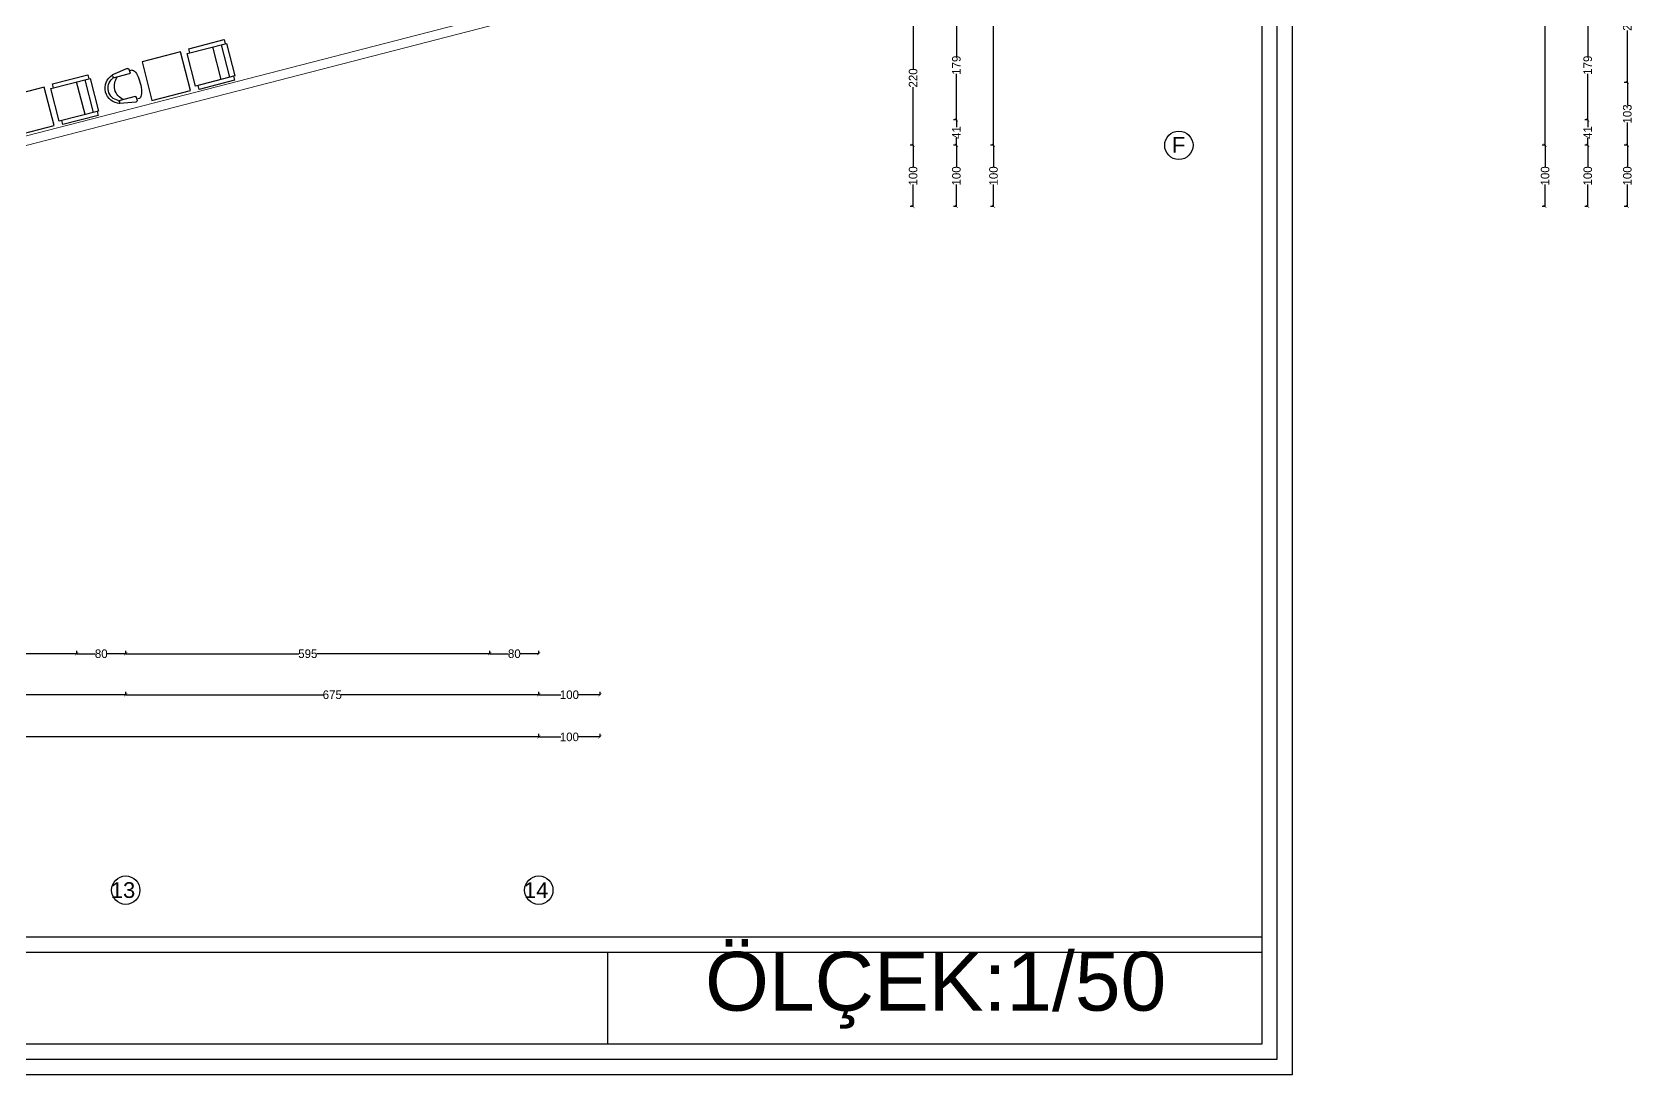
# Model space of a CAD drawing. Header units: millimetres. Extents: x 11848 to 21447, y 11375 to 20030.
# Drawn here: x 18167 to 20783, y 15530 to 17233 of the extents above; entities that cross this region are included whole.
import ezdxf

# ---------------------------------------------------------------- set-up
doc = ezdxf.new("R2010")
doc.units = ezdxf.units.MM
for name, color, linetype in [('CZM YAZI', 40, 'Continuous'), ('CZM ÖLÇÜ', 142, 'Continuous'), ('doseme cizgileri', 2, 'Continuous'), ('mobilya', 251, 'Continuous'), ('YAZI', 4, 'Continuous')]:
    doc.layers.add(name, color=color, linetype=linetype)
doc.layers.add('KAPI-PENCERE', color=140, linetype='Continuous', lineweight=18)
doc.layers.add('yazııı', color=30, linetype='Continuous', lineweight=0)
doc.styles.add('dış ölçü', font='BASKVILL.TTF')
doc.styles.get("Standard").update_dxf_attribs({"font": 'arial.ttf'})
doc.dimstyles.new('dış ölçü', dxfattribs={"dimtxt": 14, "dimasz": 5, "dimexe": 5, "dimexo": 5, "dimgap": 0.09, "dimtad": 0, "dimdec": 0, "dimzin": 0, "dimdsep": 46, "dimtxsty": 'dış ölçü', "dimblk": 'ARCHTICK', "dimcen": 0, "dimadec": 0, "dimazin": 0, "dimtfac": 1, "dimtdec": 0, "dimtix": 1, "dimtofl": 0, "dimtmove": 0, "dimatfit": 3, "dimldrblk": 'ARCHTICK', "dimfxl": 5, "dimfxlon": 1, "dimtolj": 1, "dimtzin": 0, "dimarcsym": 0})

# ---------------------------------------------------------------- blocks, each defined once
blk = doc.blocks.new('_ArchTick')
at = {"color": 0, "linetype": 'ByBlock', "const_width": 0.15}
blk.add_lwpolyline([(-0.5, -0.5), (0.5, 0.5)], dxfattribs=at)
blk = doc.blocks.new('*D336')
at = {"layer": 'CZM ÖLÇÜ', "color": 0, "lineweight": -2, "transparency": 16777216}
for p, q in [((20709.3, 17268.5), (20704.3, 17268.5)), ((20709.3, 17268.5), (20709.3, 17193.3)), ((20709.3, 17089.9), (20709.3, 17165.1)), ((20709.3, 17089.9), (20704.3, 17089.9))]:
    blk.add_line(p, q, dxfattribs=at)
at = {"layer": 'Defpoints', "color": 0, "transparency": 16777216}
for p in [(20709.3, 17268.5), (20709.3, 17089.9), (20709.3, 17089.9)]:
    blk.add_point(p, dxfattribs=at)
at = {"layer": 'CZM ÖLÇÜ', "color": 0, "lineweight": -2, "transparency": 16777216, "xscale": 5, "yscale": 5, "zscale": 5}
for p, rotation in [((20709.3, 17268.5), 90), ((20709.3, 17089.9), 270)]:
    blk.add_blockref('_ArchTick', p, dxfattribs=dict(at, rotation=rotation))
at = {"layer": 'CZM ÖLÇÜ', "color": 0, "transparency": 16777216, "insert": (20709.3, 17179.2), "char_height": 14, "attachment_point": 5, "rotation": 90, "style": 'dış ölçü'}
blk.add_mtext('\\A1;179', dxfattribs=at)
blk = doc.blocks.new('*D337')
at = {"layer": 'CZM ÖLÇÜ', "color": 0, "lineweight": -2, "transparency": 16777216}
for p, q in [((20709.3, 17089.9), (20704.3, 17089.9)), ((20709.3, 17089.9), (20709.3, 17078.2)), ((20709.3, 17048.5), (20709.3, 17060.2)), ((20709.3, 17048.5), (20704.3, 17048.5))]:
    blk.add_line(p, q, dxfattribs=at)
at = {"layer": 'Defpoints', "color": 0, "transparency": 16777216}
for p in [(20709.3, 17089.9), (20709.3, 17048.5), (20709.3, 17048.5)]:
    blk.add_point(p, dxfattribs=at)
at = {"layer": 'CZM ÖLÇÜ', "color": 0, "lineweight": -2, "transparency": 16777216, "xscale": 5, "yscale": 5, "zscale": 5}
for p, rotation in [((20709.3, 17089.9), 90), ((20709.3, 17048.5), 270)]:
    blk.add_blockref('_ArchTick', p, dxfattribs=dict(at, rotation=rotation))
at = {"layer": 'CZM ÖLÇÜ', "color": 0, "transparency": 16777216, "insert": (20709.3, 17069.2), "char_height": 14, "attachment_point": 5, "rotation": 90, "style": 'dış ölçü'}
blk.add_mtext('\\A1;41', dxfattribs=at)
blk = doc.blocks.new('*D338')
at = {"layer": 'CZM ÖLÇÜ', "color": 0, "lineweight": -2, "transparency": 16777216}
for p, q in [((20639.6, 18988.5), (20634.6, 18988.5)), ((20639.6, 18988.5), (20639.6, 18037.7)), ((20639.6, 17048.5), (20639.6, 17999.2)), ((20639.6, 17048.5), (20634.6, 17048.5))]:
    blk.add_line(p, q, dxfattribs=at)
at = {"layer": 'Defpoints', "color": 0, "transparency": 16777216}
for p in [(20639.6, 18988.5), (20639.6, 18988.5), (20639.6, 17048.5)]:
    blk.add_point(p, dxfattribs=at)
at = {"layer": 'CZM ÖLÇÜ', "color": 0, "lineweight": -2, "transparency": 16777216, "xscale": 5, "yscale": 5, "zscale": 5}
for p, rotation in [((20639.6, 18988.5), 90), ((20639.6, 17048.5), 270)]:
    blk.add_blockref('_ArchTick', p, dxfattribs=dict(at, rotation=rotation))
at = {"layer": 'CZM ÖLÇÜ', "color": 0, "transparency": 16777216, "insert": (20639.6, 18018.5), "char_height": 14, "attachment_point": 5, "rotation": 90, "style": 'dış ölçü'}
blk.add_mtext('\\A1;1940', dxfattribs=at)
blk = doc.blocks.new('*D352')
at = {"layer": 'CZM ÖLÇÜ', "color": 0, "lineweight": -2, "transparency": 16777216}
for p, q in [((20774, 17351), (20769, 17351)), ((20774, 17351), (20774, 17265.8)), ((20774, 17151), (20774, 17236.2)), ((20774, 17151), (20769, 17151))]:
    blk.add_line(p, q, dxfattribs=at)
at = {"layer": 'Defpoints', "color": 0, "transparency": 16777216}
for p in [(20774, 17351), (20774, 17151), (20774, 17151)]:
    blk.add_point(p, dxfattribs=at)
at = {"layer": 'CZM ÖLÇÜ', "color": 0, "lineweight": -2, "transparency": 16777216, "xscale": 5, "yscale": 5, "zscale": 5}
for p, rotation in [((20774, 17351), 90), ((20774, 17151), 270)]:
    blk.add_blockref('_ArchTick', p, dxfattribs=dict(at, rotation=rotation))
at = {"layer": 'CZM ÖLÇÜ', "color": 0, "transparency": 16777216, "insert": (20774, 17251), "char_height": 14, "attachment_point": 5, "rotation": 90, "style": 'dış ölçü'}
blk.add_mtext('\\A1;200', dxfattribs=at)
blk = doc.blocks.new('*D353')
at = {"layer": 'CZM ÖLÇÜ', "color": 0, "lineweight": -2, "transparency": 16777216}
for p, q in [((20774, 17151), (20769, 17151)), ((20774, 17151), (20774, 17113.8)), ((20774, 17048.5), (20774, 17085.7)), ((20774, 17048.5), (20769, 17048.5))]:
    blk.add_line(p, q, dxfattribs=at)
at = {"layer": 'Defpoints', "color": 0, "transparency": 16777216}
for p in [(20774, 17151), (20774, 17048.5), (20774, 17048.5)]:
    blk.add_point(p, dxfattribs=at)
at = {"layer": 'CZM ÖLÇÜ', "color": 0, "lineweight": -2, "transparency": 16777216, "xscale": 5, "yscale": 5, "zscale": 5}
for p, rotation in [((20774, 17151), 90), ((20774, 17048.5), 270)]:
    blk.add_blockref('_ArchTick', p, dxfattribs=dict(at, rotation=rotation))
at = {"layer": 'CZM ÖLÇÜ', "color": 0, "transparency": 16777216, "insert": (20774, 17099.7), "char_height": 14, "attachment_point": 5, "rotation": 90, "style": 'dış ölçü'}
blk.add_mtext('\\A1;103', dxfattribs=at)
blk = doc.blocks.new('*D354')
at = {"layer": 'CZM ÖLÇÜ', "color": 0, "lineweight": -2, "transparency": 16777216}
for p, q in [((20774, 17048.5), (20769, 17048.5)), ((20774, 17048.5), (20774, 17012.6)), ((20774, 16948.5), (20774, 16984.4)), ((20774, 16948.5), (20769, 16948.5))]:
    blk.add_line(p, q, dxfattribs=at)
at = {"layer": 'Defpoints', "color": 0, "transparency": 16777216}
for p in [(20774, 17048.5), (20774, 16948.5), (20774, 16948.5)]:
    blk.add_point(p, dxfattribs=at)
at = {"layer": 'CZM ÖLÇÜ', "color": 0, "lineweight": -2, "transparency": 16777216, "xscale": 5, "yscale": 5, "zscale": 5}
for p, rotation in [((20774, 17048.5), 90), ((20774, 16948.5), 270)]:
    blk.add_blockref('_ArchTick', p, dxfattribs=dict(at, rotation=rotation))
at = {"layer": 'CZM ÖLÇÜ', "color": 0, "transparency": 16777216, "insert": (20774, 16998.5), "char_height": 14, "attachment_point": 5, "rotation": 90, "style": 'dış ölçü'}
blk.add_mtext('\\A1;100', dxfattribs=at)
blk = doc.blocks.new('*D355')
at = {"layer": 'CZM ÖLÇÜ', "color": 0, "lineweight": -2, "transparency": 16777216}
for p, q in [((20709.3, 17048.5), (20704.3, 17048.5)), ((20709.3, 17048.5), (20709.3, 17012.6)), ((20709.3, 16948.5), (20709.3, 16984.4)), ((20709.3, 16948.5), (20704.3, 16948.5))]:
    blk.add_line(p, q, dxfattribs=at)
at = {"layer": 'Defpoints', "color": 0, "transparency": 16777216}
for p in [(20709.3, 17048.5), (20709.3, 16948.5), (20709.3, 16948.5)]:
    blk.add_point(p, dxfattribs=at)
at = {"layer": 'CZM ÖLÇÜ', "color": 0, "lineweight": -2, "transparency": 16777216, "xscale": 5, "yscale": 5, "zscale": 5}
for p, rotation in [((20709.3, 17048.5), 90), ((20709.3, 16948.5), 270)]:
    blk.add_blockref('_ArchTick', p, dxfattribs=dict(at, rotation=rotation))
at = {"layer": 'CZM ÖLÇÜ', "color": 0, "transparency": 16777216, "insert": (20709.3, 16998.5), "char_height": 14, "attachment_point": 5, "rotation": 90, "style": 'dış ölçü'}
blk.add_mtext('\\A1;100', dxfattribs=at)
blk = doc.blocks.new('*D356')
at = {"layer": 'CZM ÖLÇÜ', "color": 0, "lineweight": -2, "transparency": 16777216}
for p, q in [((20639.6, 17048.5), (20634.6, 17048.5)), ((20639.6, 17048.5), (20639.6, 17012.6)), ((20639.6, 16948.5), (20639.6, 16984.4)), ((20639.6, 16948.5), (20634.6, 16948.5))]:
    blk.add_line(p, q, dxfattribs=at)
at = {"layer": 'Defpoints', "color": 0, "transparency": 16777216}
for p in [(20639.6, 17048.5), (20639.6, 16948.5), (20639.6, 16948.5)]:
    blk.add_point(p, dxfattribs=at)
at = {"layer": 'CZM ÖLÇÜ', "color": 0, "lineweight": -2, "transparency": 16777216, "xscale": 5, "yscale": 5, "zscale": 5}
for p, rotation in [((20639.6, 17048.5), 90), ((20639.6, 16948.5), 270)]:
    blk.add_blockref('_ArchTick', p, dxfattribs=dict(at, rotation=rotation))
at = {"layer": 'CZM ÖLÇÜ', "color": 0, "transparency": 16777216, "insert": (20639.6, 16998.5), "char_height": 14, "attachment_point": 5, "rotation": 90, "style": 'dış ölçü'}
blk.add_mtext('\\A1;100', dxfattribs=at)
blk = doc.blocks.new('DSFSFSFFSF')
at = {"layer": 'YAZI'}
for p, q in [((77104.7, 78723.6), (70454.7, 78723.6)), ((77104.7, 78698.6), (70454.7, 78698.6)), ((76035.6, 78698.6), (76035.6, 78548.6))]:
    blk.add_line(p, q, dxfattribs=at)
for points in [[(70404.7, 82998.6), (77154.7, 82998.6), (77154.7, 78498.6), (70404.7, 78498.6)], [(70429.7, 82973.6), (77129.7, 82973.6), (77129.7, 78523.6), (70429.7, 78523.6)], [(70454.7, 82948.6), (77104.7, 82948.6), (77104.7, 78548.6), (70454.7, 78548.6)]]:
    blk.add_lwpolyline(points, close=True, dxfattribs=at)
blk = doc.blocks.new('*D365')
at = {"layer": 'CZM ÖLÇÜ', "color": 0, "lineweight": -2, "transparency": 16777216}
for p, q in [((17650.2, 16151), (17650.2, 16156)), ((17650.2, 16151), (17970.4, 16151)), ((18320.2, 16151), (18000, 16151)), ((18320.2, 16151), (18320.2, 16156))]:
    blk.add_line(p, q, dxfattribs=at)
at = {"layer": 'Defpoints', "color": 0, "transparency": 16777216}
for p in [(17650.2, 16151), (18320.2, 16151), (18320.2, 16151)]:
    blk.add_point(p, dxfattribs=at)
at = {"layer": 'CZM ÖLÇÜ', "color": 0, "lineweight": -2, "transparency": 16777216, "xscale": 5, "yscale": 5, "zscale": 5, "rotation": 180}
blk.add_blockref('_ArchTick', (17650.2, 16151), dxfattribs=at)
at = {"layer": 'CZM ÖLÇÜ', "color": 0, "lineweight": -2, "transparency": 16777216, "xscale": 5, "yscale": 5, "zscale": 5}
blk.add_blockref('_ArchTick', (18320.2, 16151), dxfattribs=at)
at = {"layer": 'CZM ÖLÇÜ', "color": 0, "transparency": 16777216, "insert": (17985.2, 16151), "char_height": 14, "attachment_point": 5, "style": 'dış ölçü'}
blk.add_mtext('\\A1;670', dxfattribs=at)
blk = doc.blocks.new('*D366')
at = {"layer": 'CZM ÖLÇÜ', "color": 0, "lineweight": -2, "transparency": 16777216}
for p, q in [((18320.2, 16151), (18320.2, 16156)), ((18320.2, 16151), (18643.1, 16151)), ((18995.2, 16151), (18672.4, 16151)), ((18995.2, 16151), (18995.2, 16156))]:
    blk.add_line(p, q, dxfattribs=at)
at = {"layer": 'Defpoints', "color": 0, "transparency": 16777216}
for p in [(18320.2, 16151), (18995.2, 16151), (18995.2, 16151)]:
    blk.add_point(p, dxfattribs=at)
at = {"layer": 'CZM ÖLÇÜ', "color": 0, "lineweight": -2, "transparency": 16777216, "xscale": 5, "yscale": 5, "zscale": 5, "rotation": 180}
blk.add_blockref('_ArchTick', (18320.2, 16151), dxfattribs=at)
at = {"layer": 'CZM ÖLÇÜ', "color": 0, "lineweight": -2, "transparency": 16777216, "xscale": 5, "yscale": 5, "zscale": 5}
blk.add_blockref('_ArchTick', (18995.2, 16151), dxfattribs=at)
at = {"layer": 'CZM ÖLÇÜ', "color": 0, "transparency": 16777216, "insert": (18657.7, 16151), "char_height": 14, "attachment_point": 5, "style": 'dış ölçü'}
blk.add_mtext('\\A1;675', dxfattribs=at)
blk = doc.blocks.new('*D370')
at = {"layer": 'CZM ÖLÇÜ', "color": 0, "lineweight": -2, "transparency": 16777216}
for p, q in [((19677.6, 17268.5), (19672.6, 17268.5)), ((19677.6, 17268.5), (19677.6, 17193.3)), ((19677.6, 17089.9), (19677.6, 17165.1)), ((19677.6, 17089.9), (19672.6, 17089.9))]:
    blk.add_line(p, q, dxfattribs=at)
at = {"layer": 'Defpoints', "color": 0, "transparency": 16777216}
for p in [(19677.6, 17268.5), (19677.6, 17089.9), (19677.6, 17089.9)]:
    blk.add_point(p, dxfattribs=at)
at = {"layer": 'CZM ÖLÇÜ', "color": 0, "lineweight": -2, "transparency": 16777216, "xscale": 5, "yscale": 5, "zscale": 5}
for p, rotation in [((19677.6, 17268.5), 90), ((19677.6, 17089.9), 270)]:
    blk.add_blockref('_ArchTick', p, dxfattribs=dict(at, rotation=rotation))
at = {"layer": 'CZM ÖLÇÜ', "color": 0, "transparency": 16777216, "insert": (19677.6, 17179.2), "char_height": 14, "attachment_point": 5, "rotation": 90, "style": 'dış ölçü'}
blk.add_mtext('\\A1;179', dxfattribs=at)
blk = doc.blocks.new('*D371')
at = {"layer": 'CZM ÖLÇÜ', "color": 0, "lineweight": -2, "transparency": 16777216}
for p, q in [((19677.6, 17089.9), (19672.6, 17089.9)), ((19677.6, 17089.9), (19677.6, 17078.2)), ((19677.6, 17048.5), (19677.6, 17060.2)), ((19677.6, 17048.5), (19672.6, 17048.5))]:
    blk.add_line(p, q, dxfattribs=at)
at = {"layer": 'Defpoints', "color": 0, "transparency": 16777216}
for p in [(19677.6, 17089.9), (19677.6, 17048.5), (19677.6, 17048.5)]:
    blk.add_point(p, dxfattribs=at)
at = {"layer": 'CZM ÖLÇÜ', "color": 0, "lineweight": -2, "transparency": 16777216, "xscale": 5, "yscale": 5, "zscale": 5}
for p, rotation in [((19677.6, 17089.9), 90), ((19677.6, 17048.5), 270)]:
    blk.add_blockref('_ArchTick', p, dxfattribs=dict(at, rotation=rotation))
at = {"layer": 'CZM ÖLÇÜ', "color": 0, "transparency": 16777216, "insert": (19677.6, 17069.2), "char_height": 14, "attachment_point": 5, "rotation": 90, "style": 'dış ölçü'}
blk.add_mtext('\\A1;41', dxfattribs=at)
blk = doc.blocks.new('*D386')
at = {"layer": 'CZM ÖLÇÜ', "color": 0, "lineweight": -2, "transparency": 16777216}
for p, q in [((19738.3, 18988.5), (19733.3, 18988.5)), ((19738.3, 18988.5), (19738.3, 18037.7)), ((19738.3, 17048.5), (19738.3, 17999.2)), ((19738.3, 17048.5), (19733.3, 17048.5))]:
    blk.add_line(p, q, dxfattribs=at)
at = {"layer": 'Defpoints', "color": 0, "transparency": 16777216}
for p in [(19738.3, 18988.5), (19738.3, 18988.5), (19738.3, 17048.5)]:
    blk.add_point(p, dxfattribs=at)
at = {"layer": 'CZM ÖLÇÜ', "color": 0, "lineweight": -2, "transparency": 16777216, "xscale": 5, "yscale": 5, "zscale": 5}
for p, rotation in [((19738.3, 18988.5), 90), ((19738.3, 17048.5), 270)]:
    blk.add_blockref('_ArchTick', p, dxfattribs=dict(at, rotation=rotation))
at = {"layer": 'CZM ÖLÇÜ', "color": 0, "transparency": 16777216, "insert": (19738.3, 18018.5), "char_height": 14, "attachment_point": 5, "rotation": 90, "style": 'dış ölçü'}
blk.add_mtext('\\A1;1940', dxfattribs=at)
blk = doc.blocks.new('*D388')
at = {"layer": 'CZM ÖLÇÜ', "color": 0, "lineweight": -2, "transparency": 16777216}
for p, q in [((14770.2, 16082.1), (14770.2, 16087.1)), ((14770.2, 16082.1), (16862.8, 16082.1)), ((18995.2, 16082.1), (16902.6, 16082.1)), ((18995.2, 16082.1), (18995.2, 16087.1))]:
    blk.add_line(p, q, dxfattribs=at)
at = {"layer": 'Defpoints', "color": 0, "transparency": 16777216}
for p in [(14770.2, 16082.1), (18995.2, 16082.1), (18995.2, 16082.1)]:
    blk.add_point(p, dxfattribs=at)
at = {"layer": 'CZM ÖLÇÜ', "color": 0, "lineweight": -2, "transparency": 16777216, "xscale": 5, "yscale": 5, "zscale": 5, "rotation": 180}
blk.add_blockref('_ArchTick', (14770.2, 16082.1), dxfattribs=at)
at = {"layer": 'CZM ÖLÇÜ', "color": 0, "lineweight": -2, "transparency": 16777216, "xscale": 5, "yscale": 5, "zscale": 5}
blk.add_blockref('_ArchTick', (18995.2, 16082.1), dxfattribs=at)
at = {"layer": 'CZM ÖLÇÜ', "color": 0, "transparency": 16777216, "insert": (16882.7, 16082.1), "char_height": 14, "attachment_point": 5, "style": 'dış ölçü'}
blk.add_mtext('\\A1;4225', dxfattribs=at)
blk = doc.blocks.new('*D391')
at = {"layer": 'CZM ÖLÇÜ', "color": 0, "lineweight": -2, "transparency": 16777216}
for p, q in [((18995.2, 16151), (18995.2, 16156)), ((18995.2, 16151), (19031.1, 16151)), ((19095.2, 16151), (19059.3, 16151)), ((19095.2, 16151), (19095.2, 16156))]:
    blk.add_line(p, q, dxfattribs=at)
at = {"layer": 'Defpoints', "color": 0, "transparency": 16777216}
for p in [(18995.2, 16151), (19095.2, 16151), (19095.2, 16151)]:
    blk.add_point(p, dxfattribs=at)
at = {"layer": 'CZM ÖLÇÜ', "color": 0, "lineweight": -2, "transparency": 16777216, "xscale": 5, "yscale": 5, "zscale": 5, "rotation": 180}
blk.add_blockref('_ArchTick', (18995.2, 16151), dxfattribs=at)
at = {"layer": 'CZM ÖLÇÜ', "color": 0, "lineweight": -2, "transparency": 16777216, "xscale": 5, "yscale": 5, "zscale": 5}
blk.add_blockref('_ArchTick', (19095.2, 16151), dxfattribs=at)
at = {"layer": 'CZM ÖLÇÜ', "color": 0, "transparency": 16777216, "insert": (19045.2, 16151), "char_height": 14, "attachment_point": 5, "style": 'dış ölçü'}
blk.add_mtext('\\A1;100', dxfattribs=at)
blk = doc.blocks.new('*D392')
at = {"layer": 'CZM ÖLÇÜ', "color": 0, "lineweight": -2, "transparency": 16777216}
for p, q in [((18995.2, 16082.1), (18995.2, 16087.1)), ((18995.2, 16082.1), (19031.1, 16082.1)), ((19095.2, 16082.1), (19059.3, 16082.1)), ((19095.2, 16082.1), (19095.2, 16087.1))]:
    blk.add_line(p, q, dxfattribs=at)
at = {"layer": 'Defpoints', "color": 0, "transparency": 16777216}
for p in [(18995.2, 16082.1), (19095.2, 16082.1), (19095.2, 16082.1)]:
    blk.add_point(p, dxfattribs=at)
at = {"layer": 'CZM ÖLÇÜ', "color": 0, "lineweight": -2, "transparency": 16777216, "xscale": 5, "yscale": 5, "zscale": 5, "rotation": 180}
blk.add_blockref('_ArchTick', (18995.2, 16082.1), dxfattribs=at)
at = {"layer": 'CZM ÖLÇÜ', "color": 0, "lineweight": -2, "transparency": 16777216, "xscale": 5, "yscale": 5, "zscale": 5}
blk.add_blockref('_ArchTick', (19095.2, 16082.1), dxfattribs=at)
at = {"layer": 'CZM ÖLÇÜ', "color": 0, "transparency": 16777216, "insert": (19045.2, 16082.1), "char_height": 14, "attachment_point": 5, "style": 'dış ölçü'}
blk.add_mtext('\\A1;100', dxfattribs=at)
blk = doc.blocks.new('*D393')
at = {"layer": 'CZM ÖLÇÜ', "color": 0, "lineweight": -2, "transparency": 16777216}
for p, q in [((19677.6, 17048.5), (19672.6, 17048.5)), ((19677.6, 17048.5), (19677.6, 17012.6)), ((19677.6, 16948.5), (19677.6, 16984.4)), ((19677.6, 16948.5), (19672.6, 16948.5))]:
    blk.add_line(p, q, dxfattribs=at)
at = {"layer": 'Defpoints', "color": 0, "transparency": 16777216}
for p in [(19677.6, 17048.5), (19677.6, 16948.5), (19677.6, 16948.5)]:
    blk.add_point(p, dxfattribs=at)
at = {"layer": 'CZM ÖLÇÜ', "color": 0, "lineweight": -2, "transparency": 16777216, "xscale": 5, "yscale": 5, "zscale": 5}
for p, rotation in [((19677.6, 17048.5), 90), ((19677.6, 16948.5), 270)]:
    blk.add_blockref('_ArchTick', p, dxfattribs=dict(at, rotation=rotation))
at = {"layer": 'CZM ÖLÇÜ', "color": 0, "transparency": 16777216, "insert": (19677.6, 16998.5), "char_height": 14, "attachment_point": 5, "rotation": 90, "style": 'dış ölçü'}
blk.add_mtext('\\A1;100', dxfattribs=at)
blk = doc.blocks.new('*D394')
at = {"layer": 'CZM ÖLÇÜ', "color": 0, "lineweight": -2, "transparency": 16777216}
for p, q in [((19738.3, 17048.5), (19733.3, 17048.5)), ((19738.3, 17048.5), (19738.3, 17012.6)), ((19738.3, 16948.5), (19738.3, 16984.4)), ((19738.3, 16948.5), (19733.3, 16948.5))]:
    blk.add_line(p, q, dxfattribs=at)
at = {"layer": 'Defpoints', "color": 0, "transparency": 16777216}
for p in [(19738.3, 17048.5), (19738.3, 16948.5), (19738.3, 16948.5)]:
    blk.add_point(p, dxfattribs=at)
at = {"layer": 'CZM ÖLÇÜ', "color": 0, "lineweight": -2, "transparency": 16777216, "xscale": 5, "yscale": 5, "zscale": 5}
for p, rotation in [((19738.3, 17048.5), 90), ((19738.3, 16948.5), 270)]:
    blk.add_blockref('_ArchTick', p, dxfattribs=dict(at, rotation=rotation))
at = {"layer": 'CZM ÖLÇÜ', "color": 0, "transparency": 16777216, "insert": (19738.3, 16998.5), "char_height": 14, "attachment_point": 5, "rotation": 90, "style": 'dış ölçü'}
blk.add_mtext('\\A1;100', dxfattribs=at)
blk = doc.blocks.new('*D407')
at = {"layer": 'CZM ÖLÇÜ', "color": 0, "lineweight": -2, "transparency": 16777216}
for p, q in [((17650.2, 16218), (17650.2, 16223)), ((18240.2, 16218), (18240.2, 16223)), ((17650.2, 16218), (17930.3, 16218)), ((18240.2, 16218), (17960.2, 16218))]:
    blk.add_line(p, q, dxfattribs=at)
at = {"layer": 'Defpoints', "color": 0, "transparency": 16777216}
for p in [(17650.2, 16218), (18240.2, 16218), (18240.2, 16218)]:
    blk.add_point(p, dxfattribs=at)
at = {"layer": 'CZM ÖLÇÜ', "color": 0, "lineweight": -2, "transparency": 16777216, "xscale": 5, "yscale": 5, "zscale": 5, "rotation": 180}
blk.add_blockref('_ArchTick', (17650.2, 16218), dxfattribs=at)
at = {"layer": 'CZM ÖLÇÜ', "color": 0, "lineweight": -2, "transparency": 16777216, "xscale": 5, "yscale": 5, "zscale": 5}
blk.add_blockref('_ArchTick', (18240.2, 16218), dxfattribs=at)
at = {"layer": 'CZM ÖLÇÜ', "color": 0, "transparency": 16777216, "insert": (17945.2, 16218), "char_height": 14, "attachment_point": 5, "style": 'dış ölçü'}
blk.add_mtext('\\A1;590', dxfattribs=at)
blk = doc.blocks.new('*D408')
at = {"layer": 'CZM ÖLÇÜ', "color": 0, "lineweight": -2, "transparency": 16777216}
for p, q in [((18240.2, 16218), (18240.2, 16223)), ((18320.2, 16218), (18320.2, 16223)), ((18240.2, 16218), (18270.7, 16218)), ((18320.2, 16218), (18289.8, 16218))]:
    blk.add_line(p, q, dxfattribs=at)
at = {"layer": 'Defpoints', "color": 0, "transparency": 16777216}
for p in [(18240.2, 16218), (18320.2, 16218), (18320.2, 16218)]:
    blk.add_point(p, dxfattribs=at)
at = {"layer": 'CZM ÖLÇÜ', "color": 0, "lineweight": -2, "transparency": 16777216, "xscale": 5, "yscale": 5, "zscale": 5, "rotation": 180}
blk.add_blockref('_ArchTick', (18240.2, 16218), dxfattribs=at)
at = {"layer": 'CZM ÖLÇÜ', "color": 0, "lineweight": -2, "transparency": 16777216, "xscale": 5, "yscale": 5, "zscale": 5}
blk.add_blockref('_ArchTick', (18320.2, 16218), dxfattribs=at)
at = {"layer": 'CZM ÖLÇÜ', "color": 0, "transparency": 16777216, "insert": (18280.2, 16218), "char_height": 14, "attachment_point": 5, "style": 'dış ölçü'}
blk.add_mtext('\\A1;80', dxfattribs=at)
blk = doc.blocks.new('*D409')
at = {"layer": 'CZM ÖLÇÜ', "color": 0, "lineweight": -2, "transparency": 16777216}
for p, q in [((18320.2, 16218), (18320.2, 16223)), ((18915.2, 16218), (18915.2, 16223)), ((18320.2, 16218), (18602.9, 16218)), ((18915.2, 16218), (18632.6, 16218))]:
    blk.add_line(p, q, dxfattribs=at)
at = {"layer": 'Defpoints', "color": 0, "transparency": 16777216}
for p in [(18320.2, 16218), (18915.2, 16218), (18915.2, 16218)]:
    blk.add_point(p, dxfattribs=at)
at = {"layer": 'CZM ÖLÇÜ', "color": 0, "lineweight": -2, "transparency": 16777216, "xscale": 5, "yscale": 5, "zscale": 5, "rotation": 180}
blk.add_blockref('_ArchTick', (18320.2, 16218), dxfattribs=at)
at = {"layer": 'CZM ÖLÇÜ', "color": 0, "lineweight": -2, "transparency": 16777216, "xscale": 5, "yscale": 5, "zscale": 5}
blk.add_blockref('_ArchTick', (18915.2, 16218), dxfattribs=at)
at = {"layer": 'CZM ÖLÇÜ', "color": 0, "transparency": 16777216, "insert": (18617.7, 16218), "char_height": 14, "attachment_point": 5, "style": 'dış ölçü'}
blk.add_mtext('\\A1;595', dxfattribs=at)
blk = doc.blocks.new('*D410')
at = {"layer": 'CZM ÖLÇÜ', "color": 0, "lineweight": -2, "transparency": 16777216}
for p, q in [((18915.2, 16218), (18915.2, 16223)), ((18995.2, 16218), (18995.2, 16223)), ((18915.2, 16218), (18945.7, 16218)), ((18995.2, 16218), (18964.8, 16218))]:
    blk.add_line(p, q, dxfattribs=at)
at = {"layer": 'Defpoints', "color": 0, "transparency": 16777216}
for p in [(18915.2, 16218), (18995.2, 16218), (18995.2, 16218)]:
    blk.add_point(p, dxfattribs=at)
at = {"layer": 'CZM ÖLÇÜ', "color": 0, "lineweight": -2, "transparency": 16777216, "xscale": 5, "yscale": 5, "zscale": 5, "rotation": 180}
blk.add_blockref('_ArchTick', (18915.2, 16218), dxfattribs=at)
at = {"layer": 'CZM ÖLÇÜ', "color": 0, "lineweight": -2, "transparency": 16777216, "xscale": 5, "yscale": 5, "zscale": 5}
blk.add_blockref('_ArchTick', (18995.2, 16218), dxfattribs=at)
at = {"layer": 'CZM ÖLÇÜ', "color": 0, "transparency": 16777216, "insert": (18955.2, 16218), "char_height": 14, "attachment_point": 5, "style": 'dış ölçü'}
blk.add_mtext('\\A1;80', dxfattribs=at)
blk = doc.blocks.new('*D411')
at = {"layer": 'CZM ÖLÇÜ', "color": 0, "lineweight": -2, "transparency": 16777216}
for p, q in [((19606.9, 17048.5), (19601.9, 17048.5)), ((19606.9, 17048.5), (19606.9, 17012.6)), ((19606.9, 16948.5), (19606.9, 16984.4)), ((19606.9, 16948.5), (19601.9, 16948.5))]:
    blk.add_line(p, q, dxfattribs=at)
at = {"layer": 'Defpoints', "color": 0, "transparency": 16777216}
for p in [(19606.9, 17048.5), (19606.9, 17048.5), (19606.9, 16948.5)]:
    blk.add_point(p, dxfattribs=at)
at = {"layer": 'CZM ÖLÇÜ', "color": 0, "lineweight": -2, "transparency": 16777216, "xscale": 5, "yscale": 5, "zscale": 5}
for p, rotation in [((19606.9, 17048.5), 90), ((19606.9, 16948.5), 270)]:
    blk.add_blockref('_ArchTick', p, dxfattribs=dict(at, rotation=rotation))
at = {"layer": 'CZM ÖLÇÜ', "color": 0, "transparency": 16777216, "insert": (19606.9, 16998.5), "char_height": 14, "attachment_point": 5, "rotation": 90, "style": 'dış ölçü'}
blk.add_mtext('\\A1;100', dxfattribs=at)
blk = doc.blocks.new('*D412')
at = {"layer": 'CZM ÖLÇÜ', "color": 0, "lineweight": -2, "transparency": 16777216}
for p, q in [((19606.9, 17268.5), (19601.9, 17268.5)), ((19606.9, 17268.5), (19606.9, 17173.3)), ((19606.9, 17048.5), (19606.9, 17143.6)), ((19606.9, 17048.5), (19601.9, 17048.5))]:
    blk.add_line(p, q, dxfattribs=at)
at = {"layer": 'Defpoints', "color": 0, "transparency": 16777216}
for p in [(19606.9, 17268.5), (19606.9, 17268.5), (19606.9, 17048.5)]:
    blk.add_point(p, dxfattribs=at)
at = {"layer": 'CZM ÖLÇÜ', "color": 0, "lineweight": -2, "transparency": 16777216, "xscale": 5, "yscale": 5, "zscale": 5}
for p, rotation in [((19606.9, 17268.5), 90), ((19606.9, 17048.5), 270)]:
    blk.add_blockref('_ArchTick', p, dxfattribs=dict(at, rotation=rotation))
at = {"layer": 'CZM ÖLÇÜ', "color": 0, "transparency": 16777216, "insert": (19606.9, 17158.5), "char_height": 14, "attachment_point": 5, "rotation": 90, "style": 'dış ölçü'}
blk.add_mtext('\\A1;220', dxfattribs=at)
blk = doc.blocks.new('kmkm')
at = {"layer": 'mobilya'}
for p, q in [((3246.4, 842.4), (3186.9, 842.4)), ((3186.9, 842.4), (3186.9, 835.5)), ((3246.4, 835.5), (3246.4, 842.4)), ((3260.8, 840.6), (3325.8, 840.6)), ((3260.8, 775.6), (3260.8, 840.6)), ((3325.8, 840.6), (3325.8, 775.6)), ((3184.6, 835.5), (3184.6, 780.6)), ((3250.9, 835.5), (3184.6, 835.5)), ((3193.8, 835.5), (3193.8, 780.6)), ((3207.5, 780.6), (3207.5, 835.5)), ((3250.9, 780.6), (3250.9, 835.5)), ((3337.3, 811.6), (3337.2, 807.8)), ((3337.6, 815.2), (3337.3, 811.6)), ((3338, 818.7), (3337.6, 815.2)), ((3338.7, 821.9), (3338, 818.7)), ((3339.5, 824.7), (3338.7, 821.9)), ((3340.5, 827.1), (3339.5, 824.7)), ((3341.6, 829.1), (3340.5, 827.1)), ((3342.7, 830.5), (3341.6, 829.1)), ((3344, 831.4), (3342.7, 830.5)), ((3345.2, 831.7), (3344, 831.4)), ((3345.2, 831.7), (3349.1, 831.7)), ((3349.1, 828.8), (3349.1, 833.6)), ((3351, 826.9), (3378.5, 826.9)), ((3351.9, 836), (3377.8, 832)), ((3377.8, 830.1), (3377.8, 828.8)), ((3337.2, 807.8), (3337.3, 804.1)), ((3337.3, 804.1), (3337.6, 800.4)), ((3337.6, 800.4), (3338, 797)), ((3338, 797), (3338.7, 793.8)), ((3338.7, 793.8), (3339.5, 790.9)), ((3339.5, 790.9), (3340.5, 788.5)), ((3340.5, 788.5), (3341.6, 786.5)), ((3341.6, 786.5), (3342.7, 785.1)), ((3342.7, 785.1), (3344, 784.2)), ((3349.1, 782), (3349.1, 786.8)), ((3351, 788.7), (3378.5, 788.7)), ((3377.8, 786.8), (3377.8, 785.6)), ((3184.6, 780.6), (3250.9, 780.6)), ((3186.9, 780.6), (3186.9, 773.8)), ((3186.9, 773.8), (3246.4, 773.8)), ((3246.4, 773.8), (3246.4, 780.6)), ((3325.8, 775.6), (3260.8, 775.6)), ((3344, 784.2), (3345.2, 783.9)), ((3345.2, 783.9), (3349.1, 783.9)), ((3351.9, 779.6), (3377.8, 783.7))]:
    blk.add_line(p, q, dxfattribs=at)
for centre, radius, start, end in [((3351.6, 833.6), 2.45, 81.0411, 180), ((3351, 828.8), 1.91, 180, 270), ((3356.3, 807.8), 23.9, 306.8699, 53.1301), ((3370.6, 807.8), 25.2, 286.5303, 73.4697), ((3379.2, 830.1), 1.37, 68.9982, 180), ((3380.7, 828.8), 2.9, 180, 244.4219), ((3370.6, 807.8), 20.4, 295.5781, 64.4219), ((3351, 786.8), 1.91, 90, 180), ((3380.7, 786.8), 2.9, 115.5781, 180), ((3379.2, 785.6), 1.37, 180, 291.0018), ((3351.6, 782), 2.45, 180, 278.9589)]:
    blk.add_arc(centre, radius, start, end, dxfattribs=at)

msp = doc.modelspace()

# ---------------------------------------------------------------- linework, layer by layer
at = {"layer": 'CZM YAZI'}
for centre in [(20041.102, 17048.463), (18320.218, 15831.873), (18320.218, 15831.873), (18995.218, 15831.873), (18995.218, 15831.873)]:
    msp.add_circle(centre, 23.162, dxfattribs=at)
at = {"layer": 'KAPI-PENCERE'}
for points in [[(19143.76, 18958.463), (18999.944, 17265.211), (14427.192, 16086.665), (14116.358, 16392.955), (14684.271, 18988.463), (14770.218, 18988.463)], [(18952.459, 17268.463), (14431.671, 16103.31), (14132.78, 16397.832), (14696.344, 18973.463), (14770.218, 18973.463)]]:
    msp.add_lwpolyline(points, dxfattribs=at)

# ---------------------------------------------------------------- block references
msp.add_blockref('DSFSFSFFSF', (-56928.251, -62968.536))
at = {"layer": 'doseme cizgileri', "xscale": -1, "rotation": 14.45244799794797}
for p in [(21777.169, 17200.725), (21554.447, 17143.322)]:
    msp.add_blockref('kmkm', p, dxfattribs=at)

# ---------------------------------------------------------------- texts
at = {"layer": 'CZM YAZI', "char_height": 25.73885}
for s, insert, attachment_point in [('{\\fArial|b0|i0|c162|p34;F}', (20029.704, 17062.166), 1), ('{\\fArial|b0|i0|c162|p34;13}', (18335.725, 15844.865), 3), ('{\\fArial|b0|i0|c162|p34;13}', (18335.725, 15844.865), 3), ('{\\fArial|b0|i0|c162|p34;14}', (19010.869, 15844.865), 3), ('{\\fArial|b0|i0|c162|p34;14}', (19010.869, 15844.865), 3)]:
    msp.add_mtext_dynamic_manual_height_columns(s, width=58.8372, gutter_width=1, heights=[0], dxfattribs=dict(at, insert=insert, attachment_point=attachment_point))
at = {"layer": 'yazııı', "insert": (19266.822, 15731.122), "char_height": 96.10589, "attachment_point": 1}
msp.add_mtext_dynamic_manual_height_columns('{\\f@Arial Unicode MS|b0|i0|c162|p34;ÖLÇEK:1/50}', width=1955.80573, gutter_width=12.5, heights=[0], dxfattribs=at)

# ---------------------------------------------------------------- dimensions: what is measured, and where the dimension line sits
at = {"layer": 'CZM ÖLÇÜ'}
for p1, p2, picture, middle in [((19738.343, 17048.463), (19738.343, 18988.463), '*D386', (19738.343, 18018.463)), ((20639.565, 17048.464), (20639.565, 18988.464), '*D338', (20639.565, 18018.464)), ((19606.897, 16948.463), (19606.897, 17048.463), '*D411', (19606.897, 16998.463)), ((19677.563, 17048.463), (19677.563, 16948.463), '*D393', (19677.563, 16998.463)), ((19738.343, 17048.463), (19738.343, 16948.463), '*D394', (19738.343, 16998.463)), ((18995.218, 16150.973), (19095.218, 16150.973), '*D391', (19045.218, 16150.973)), ((14770.218, 16082.051), (18995.218, 16082.051), '*D388', (16882.718, 16082.051)), ((18995.218, 16082.051), (19095.218, 16082.051), '*D392', (19045.218, 16082.051))]:
    dim = msp.add_aligned_dim(p1=p1, p2=p2, distance=0, dimstyle='dış ölçü', override={"dimtmove": 1}, dxfattribs=at)
    dim.commit()
    dim.dimension.update_dxf_attribs({"geometry": picture, "text_midpoint": middle})
for base, p1, p2, angle, picture, middle in [((20774.023, 17151.011), (20774.023, 17351.011), (20774.023, 17151.011), 90, '*D352', (20774.023, 17251.011)), ((19606.897, 17268.463), (19606.897, 17048.463), (19606.897, 17268.463), 270, '*D412', (19606.897, 17158.463)), ((19677.563, 17089.932), (19677.563, 17268.463), (19677.563, 17089.932), 90, '*D370', (19677.563, 17179.197)), ((20709.312, 17089.933), (20709.312, 17268.464), (20709.312, 17089.933), 90, '*D336', (20709.312, 17179.198)), ((20774.023, 17048.464), (20774.023, 17151.011), (20774.023, 17048.464), 90, '*D353', (20774.023, 17099.737)), ((19677.563, 17048.463), (19677.563, 17089.932), (19677.563, 17048.463), 90, '*D371', (19677.563, 17069.197)), ((20709.312, 17048.464), (20709.312, 17089.933), (20709.312, 17048.464), 90, '*D337', (20709.312, 17069.198)), ((20639.565, 16948.464), (20639.565, 17048.464), (20639.565, 16948.464), 90, '*D356', (20639.565, 16998.464)), ((20709.312, 16948.464), (20709.312, 17048.464), (20709.312, 16948.464), 90, '*D355', (20709.312, 16998.464)), ((20774.023, 16948.464), (20774.023, 17048.464), (20774.023, 16948.464), 90, '*D354', (20774.023, 16998.464)), ((18240.218, 16218.007), (17650.218, 16218.007), (18240.218, 16218.007), 180, '*D407', (17945.218, 16218.007)), ((18320.218, 16218.007), (18240.218, 16218.007), (18320.218, 16218.007), 180, '*D408', (18280.218, 16218.007)), ((18915.218, 16218.007), (18320.218, 16218.007), (18915.218, 16218.007), 180, '*D409', (18617.718, 16218.007)), ((18995.218, 16218.007), (18915.218, 16218.007), (18995.218, 16218.007), 180, '*D410', (18955.218, 16218.007)), ((18320.218, 16150.973), (17650.218, 16150.973), (18320.218, 16150.973), 180, '*D365', (17985.218, 16150.973)), ((18995.218, 16150.973), (18320.218, 16150.973), (18995.218, 16150.973), 180, '*D366', (18657.718, 16150.973))]:
    dim = msp.add_linear_dim(base=base, p1=p1, p2=p2, angle=angle, dimstyle='dış ölçü', override={"dimtmove": 1}, dxfattribs=at)
    dim.commit()
    dim.dimension.update_dxf_attribs({"geometry": picture, "text_midpoint": middle})

doc.saveas('drawing.dxf')
